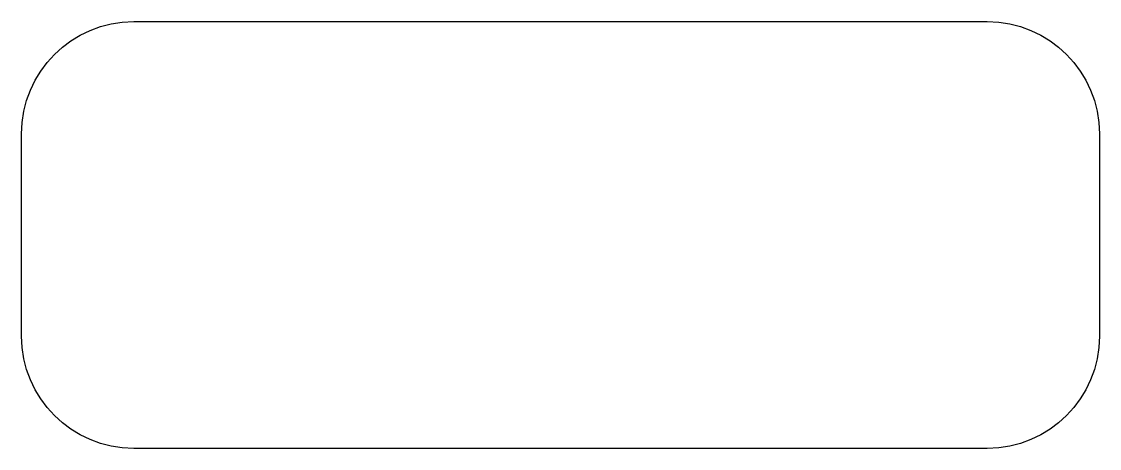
# Model space of a CAD drawing. Extents: x 173 to 221, y 134 to 153.
import ezdxf

# ---------------------------------------------------------------- set-up
doc = ezdxf.new("R2010")
doc.units = 0
doc.layers.add('Layer_1', color=7, linetype='CONTINUOUS')

msp = doc.modelspace()

# ---------------------------------------------------------------- linework, layer by layer
at = {"layer": 'Layer_1', "color": 7}
for p, q in [((177.999997, 152.999976), (216, 152.999976)), ((177.999997, 152.999976), (177.999997, 152.999976)), ((173.000001, 138.999976), (173.000001, 147.999986)), ((220.999998, 147.999986), (220.999998, 138.999976)), ((216, 133.999986), (177.999997, 133.999986))]:
    msp.add_line(p, q, dxfattribs=at)
for points in [[(173.000001, 147.999986), (173.000001, 150.769997), (175.23, 152.999976), (177.999997, 152.999976)], [(216, 152.999976), (218.77, 152.999976), (220.999998, 150.769997), (220.999998, 147.999986)], [(177.999997, 133.999986), (175.23, 133.999986), (173.000001, 136.229993), (173.000001, 138.999976)], [(220.999998, 138.999976), (220.999998, 136.229993), (218.77, 133.999986), (216, 133.999986)]]:
    msp.add_open_spline(points, degree=3, dxfattribs=at)

doc.saveas('drawing.dxf')
